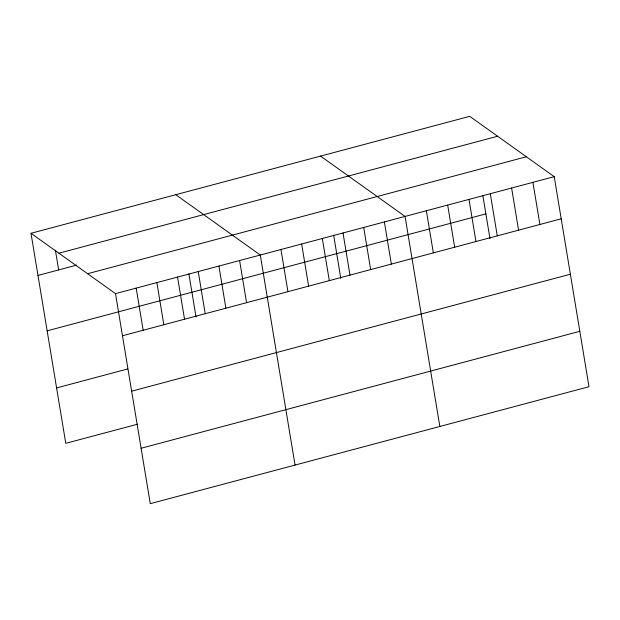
<?xml version="1.0" encoding="UTF-8"?>
<svg xmlns="http://www.w3.org/2000/svg" width="620" height="620" viewBox="0 0 620 620"><rect width="100%" height="100%" fill="white"/><g stroke="black" fill="none" stroke-linecap="round" stroke-linejoin="round"><path stroke-width="0.93" d="M31 233.29L469.728 116.335L554.226 176.669L589 386.71L150.273 503.665L115.498 293.624L31 233.29L65.774 443.331L137.71 424.157M58.885 253.2L497.612 136.245M37.975 275.435L76.648 265.12M87.614 273.714L526.341 156.759M115.498 293.624L554.226 176.669M47.151 330.84L485.879 213.885M122.481 335.769L561.201 218.806M56.598 387.926L127.642 368.985M131.649 391.173L570.377 274.218M141.104 448.26L579.824 331.305M320.563 156.1L405.061 216.434L439.836 426.475M175.778 194.696L260.284 255.029L295.05 465.07M532.921 182.35L539.896 224.487M511.608 188.031L518.583 230.167M490.296 193.711L497.279 235.848M482.817 195.409L489.971 238.623M468.991 199.392L475.966 241.529M447.679 205.073L454.654 247.21M426.374 210.754L433.349 252.89M384.377 221.945L391.352 264.089M363.692 227.463L370.675 269.599M343.015 232.973L349.99 275.117M333.653 235.181L340.806 278.388M322.33 238.491L329.305 280.627M301.646 244.001L308.621 286.146M280.961 249.511L287.944 291.656M239.599 260.54L246.574 302.684M218.914 266.058L225.889 308.194M198.23 271.568L205.212 313.712M188.875 273.776L196.021 316.983M177.553 277.086L184.528 319.222M156.868 282.596L163.843 324.74M136.183 288.114L143.158 330.251M55.405 250.255L58.66 269.917"/></g></svg>
